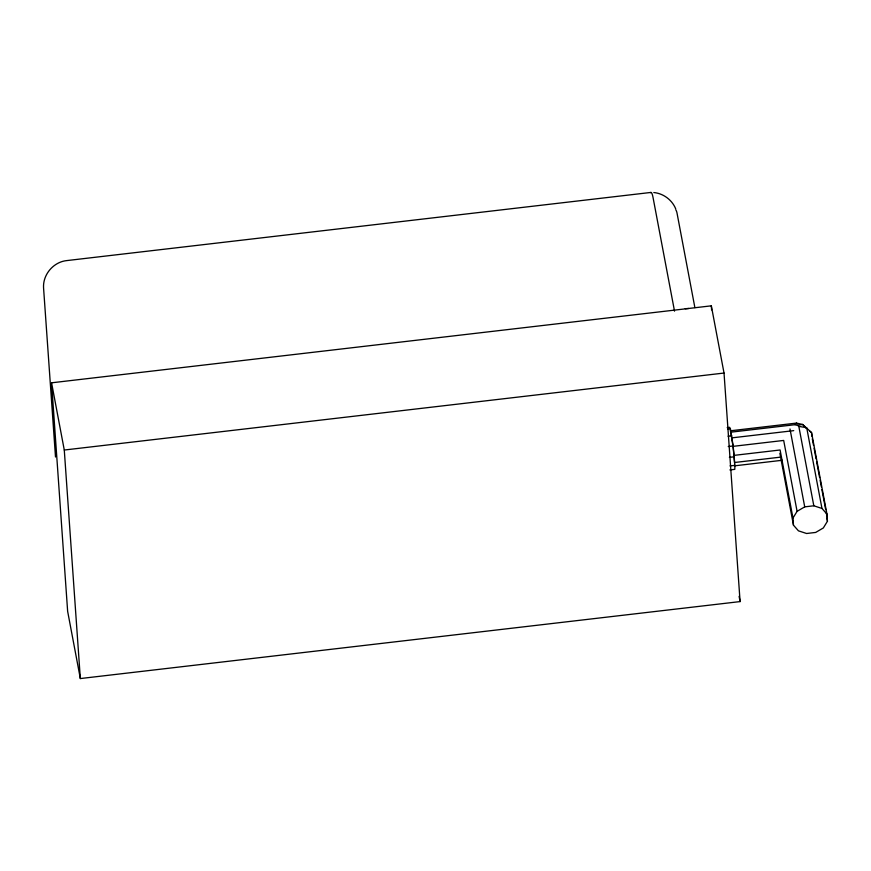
<?xml version="1.0" encoding="UTF-8"?>
<svg xmlns="http://www.w3.org/2000/svg" width="871" height="871" viewBox="0 0 871 871"><rect width="100%" height="100%" fill="white"/><g stroke="black" fill="none" stroke-linecap="round" stroke-linejoin="round"><path stroke-width="1.31" d="M727.187 427.628L729.637 427.345L730.453 428.957L733.153 445.963L734.917 465.354L734.797 469.36L729.898 469.937M793.47 525.191L792.969 518.06L797.085 511.342L804.717 506.857L813.819 505.79L821.963 508.446L826.949 514.097L827.45 521.228L823.335 527.946L815.692 532.431L806.59 533.498L798.457 530.842L793.47 525.191L779.872 453.258M732.827 445.146L730.747 432.19L795.092 424.689L796.53 423.088L802.692 424.493L811.554 432.593L826.949 514.097M650.855 192.447L66.588 260.614C53.436 262.04 42.821 274.528 43.55 287.735L55.504 457.003M795.092 424.689L797.346 425.2L802.692 424.493L806.067 428.205M51.574 382.805L711.324 305.83L724.03 373.049L740.089 601.589L80.339 678.553L67.644 611.344L51.574 382.805L64.28 450.024L80.339 678.553M64.28 450.024L724.03 373.049M727.993 429.251L730.453 428.957M730.061 430.84L796.53 423.088M728.058 436.208L731.738 435.772M731.814 437.873L793.721 430.644M728.243 446.529L733.153 445.963M780.601 457.133L734.471 462.512L733.97 455.381L780.1 449.991L792.969 518.06M729.408 457.362L734.318 456.785M730.018 465.92L734.917 465.354M734.373 465.854L782.387 460.258M685.248 308.693L688.689 308.476M653.805 192.545C663.397 193.427 672.129 199.96 675.722 208.898M797.346 425.2L798.816 426.376L806.709 427.705L821.963 508.446M809.725 431.134L811.554 432.593L811.805 436.164M812.305 438.842L813.568 445.517M814.069 448.195L816.094 458.875M816.595 461.554L819.622 477.58M820.134 480.259L821.397 486.933M821.897 489.611L825.686 509.644M826.187 512.322L827.2 517.657M826.949 518.561L827.45 521.228M798.816 426.376L813.819 505.79M789.997 428.957L804.717 506.857M797.085 511.342L783.682 440.443L733.001 446.355L733.97 455.381M694.884 307.626L677.017 213.079A26.065 16.397 -11.2 0 0 675.863 209.889M739.098 596.319L740.089 601.589M674.524 311.165L653.13 197.978A26.065 3.081 87.8 0 0 650.55 192.741M711.324 305.83L711.607 309.891"/></g></svg>
